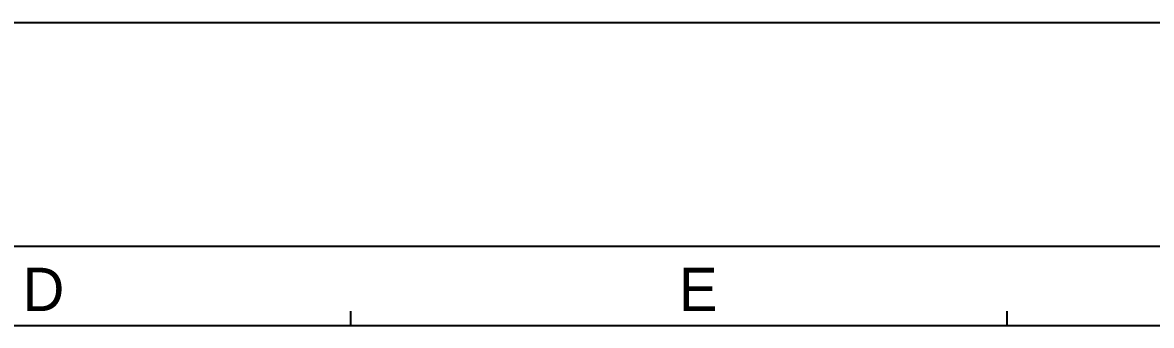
# Model space of a CAD drawing. Header units: millimetres. Extents: x 0 to 420, y 0 to 297.
# Drawn here: x 182.7 to 261, y 276 to 297 of the extents above; entities that cross this region are included whole.
import ezdxf

# ---------------------------------------------------------------- set-up
doc = ezdxf.new("R2010")
doc.units = ezdxf.units.MM
doc.header["$LTSCALE"] = 23.1
doc.layers.get('0').update_dxf_attribs({"linetype": 'CONTINUOUS'})
doc.styles.add('TEXTSTYLE_2', font='txt')

msp = doc.modelspace()

# ---------------------------------------------------------------- linework, layer by layer
at = {"color": 7, "linetype": 'CONTINUOUS'}
for p, q in [((0, 297), (420, 297)), ((19, 281.5), (401, 281.5)), ((205.5, 276), (205.5, 277)), ((251, 276), (251, 277)), ((23.5, 276), (396, 276))]:
    msp.add_line(p, q, dxfattribs=at)

# ---------------------------------------------------------------- texts
at = {"color": 7, "linetype": 'CONTINUOUS', "char_height": 3, "width": 3, "attachment_point": 1, "line_spacing_factor": 0.9, "style": 'TEXTSTYLE_2'}
for s, insert in [('D', (182.75, 280)), ('E', (228.25, 280))]:
    msp.add_mtext(s, dxfattribs=dict(at, insert=insert))

doc.saveas('drawing.dxf')
